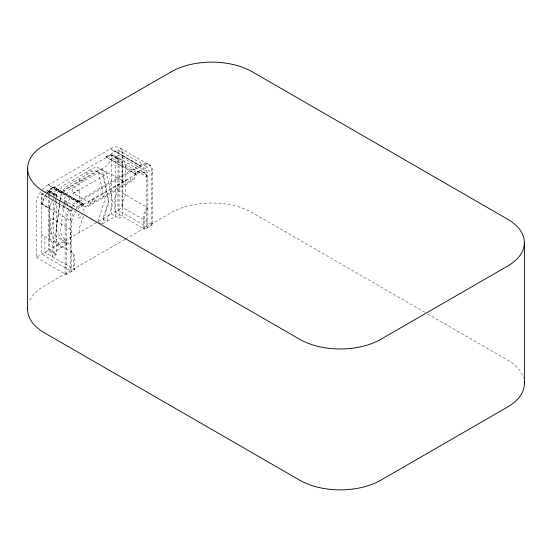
<?xml version="1.0" encoding="UTF-8"?>
<svg xmlns="http://www.w3.org/2000/svg" width="552" height="552" viewBox="0 0 552 552"><rect width="100%" height="100%" fill="white"/><g stroke="black" fill="none" stroke-linecap="round" stroke-linejoin="round"><path stroke-width="0.41" stroke-dasharray="2.76 2.07" d="M60.064 200.562L56.276 230.018L63.08 241.9L67.206 244.281L53.351 252.285L53.351 198.865M60.175 199.72L60.823 194.67L65.115 187.045L94.33 170.175L98.532 172.438L102.658 174.818L108.737 202.881L102.348 223.325M63.977 204.626L60.403 232.399L67.206 244.281M64.08 203.785L64.95 197.05L69.235 189.426L98.456 172.555L102.658 174.818M56 198.078L50.97 234.8L57.298 245.24L61.424 247.627L55.096 237.181L59.892 202.17M56.118 197.223L56.587 193.807L62.148 186.272L96 166.732L102.224 169.685L106.35 172.065L112.836 203.446L106.874 221.38L102.748 218.999L108.716 201.066L102.224 169.685M60.009 201.314L60.713 196.188L66.268 188.66L100.126 169.112L106.35 172.065M43.346 192.958L41.793 193.855L41.793 254.189L71.698 271.453L71.698 221.393L41.938 204.047L44.16 197.554L46.071 194.387M56.787 200.845L56.787 254.265L52.474 256.756L52.474 242.666L49.356 238.878L49.356 208.497L51.688 201.942M50.025 205.979L49.466 208.435L41.938 203.509M70.566 220.731L71.125 218.281A17.015 9.826 -60 0 1 74.665 211.043M71.698 221.393L72.264 218.944A17.015 9.826 -60 0 1 82.048 205.213L83.662 204.212L53.903 186.866L44.05 192.551M97.973 221.759L104.611 200.5L98.532 172.438M62.645 209.084L64.28 204.364M64.556 203.578L65.647 200.431M64.487 208.028L65.578 204.882M65.847 204.095L67.489 199.375M67.185 205.303L69.635 198.223M83.628 216.177L79.778 226.679L79.778 232.268M146.728 207.145L143.617 214.528L143.617 228.618M102.775 223.746L115.609 216.343L115.609 156.885L111.745 158.3L107.461 165.593L60.713 192.579L52.288 187.866L46.913 193.214M146.728 176.757L146.17 174.956A17.015 9.826 -60 0 0 136.385 172.521L132.1 179.821L85.353 206.807L81.054 204.475M46.313 193.842L44.022 197.637L41.793 204.13L49.356 208.497M51.577 202.004L53.979 198.14M46.803 193.248L49.087 190.53L56.649 194.897L55.842 195.857M49.225 194.759L49.225 190.447L56.787 194.815L55.842 195.946L48.279 191.578M56.407 190.247L53.351 192.834L53.351 198.002M110.628 148.909L112.242 147.908A17.015 9.826 -60 0 1 122.026 150.344L122.592 152.145L122.592 207.545L152.49 224.809L152.49 169.409L151.931 167.608A17.015 9.826 -60 0 0 142.147 165.172L140.532 166.173L110.628 148.778L140.532 166.173M106.005 156.913L117.969 149.875L117.969 210.215L147.867 227.479L147.867 177.42L147.308 175.612A17.015 9.826 -60 0 0 137.524 173.183L135.909 174.177L106.005 156.913C108.792 154.933 112.808 154.077 115.747 156.23L145.645 173.494M136.385 172.521L134.771 173.521L146.728 166.483L146.728 226.824M140.532 166.042L78.184 202.163L48.279 184.899L110.628 148.778M48.279 194.138L48.279 190.999L49.087 190.53M49.225 190.447L111.483 154.505L119.046 158.872L119.046 218.323L122.413 216.377L122.413 202.287L125.532 194.904L125.532 164.517C124.973 161.136 121.612 158.79 118.238 159.335L110.676 154.967M117.969 152.683L122.026 150.344L122.026 207.869M48.279 190.999L55.842 195.36L56.649 194.897M118.238 159.335L119.046 158.872M72.678 209.242L70.566 210.457L70.559 270.797M76.19 207.214L82.669 203.474L80.916 204.55A17.015 9.826 -60 0 0 75.086 210.443M83.662 204.212L135.909 174.177M79.729 213.852L78.494 214.569L78.494 218.143L81.586 216.356L81.586 214.928M40.834 191.668A17.015 9.826 -60 0 0 36.88 199.5L36.315 201.956L36.315 257.356L48.279 250.449L55.842 254.817M49.225 195.622L49.225 249.904L97.242 222.18M98.656 221.366L111.483 213.955L119.046 218.323M152.49 224.809L144.755 229.28L144.755 215.19L147.867 207.8L117.969 190.537L114.85 197.927L114.85 212.016L122.592 207.545M125.014 239.361L44.436 285.881A57.477 33.189 0 0 0 28.918 302.282M125.759 238.933L171.092 212.755A57.477 33.189 0 0 1 252.388 212.755L424.743 312.266M36.315 257.356L66.219 274.62L74.817 269.659L74.817 255.569L71.698 251.781L41.793 234.51L44.912 238.305L44.912 252.395L74.817 269.659M48.279 184.899L46.665 185.776A17.015 9.826 -60 0 0 41.71 190.502M83.662 204.337L53.903 186.99L52.288 187.866L86.491 207.462L133.239 180.476L137.524 173.183L111.745 158.3M78.184 202.163L76.569 203.039A17.015 9.826 -60 0 0 72.547 206.655M82.186 205.13L83.807 204.13M114.802 157.355L115.609 157.382M427.724 313.991L507.564 360.083A57.477 33.189 0 0 1 523.6 378.037M120.37 148.226L150.268 165.49M117.969 149.875L147.867 167.139M122.592 155.478L152.49 172.741M117.969 155.015L147.867 172.279M111.483 155.002L119.046 159.369M147.867 177.42L117.969 160.156L117.403 158.348L115.747 156.23M106.005 156.782L135.909 174.046M83.842 180.994L79.723 178.607L79.723 184.561L72.415 188.777L72.415 193.545L79.723 189.322L79.723 203.219L83.925 209.215L83.925 213.058M114.85 212.016L144.755 229.28M83.807 204.261L53.903 186.99M48.279 184.775L78.184 202.039M48.279 191.489L55.842 195.946L55.842 195.36M99.346 222.553L102.092 224.14M41.793 193.855L71.698 211.119L41.938 193.773L41.938 204.047M49.225 249.904L56.787 254.265M47.562 190.523L77.321 207.869M70.559 251.119L73.678 254.914L73.678 269.003M151.351 224.153L151.351 168.753L150.793 166.945A17.015 9.826 -60 0 0 141.008 164.517L75.431 202.377A17.015 9.826 -60 0 0 70.028 207.683M130.424 180.794L130.424 178.213L117.017 185.955L117.017 188.536M122.468 164.524L122.468 183.657M111.483 154.505L111.483 213.955M91.045 169.588L91.045 172.072M87.023 171.913L87.023 174.391M66.219 274.62L66.219 219.22L66.778 216.77A17.015 9.826 -60 0 1 72.07 207.2M65.081 273.964L65.081 218.564L65.64 216.108A17.015 9.826 -60 0 1 69.6 208.27M56.787 194.815L56.787 197.402M48.279 194.994L48.279 250.449M108.806 172.824L73.23 193.366L88.355 202.094L123.931 181.56L108.806 172.824M70.815 229.597L50.342 217.778L50.342 233.199L70.815 245.026L70.815 229.597M89.603 204.578A1.946 1.125 -60 0 0 90.217 201.563A1.946 1.125 -60 0 0 87.92 203.605A1.946 1.125 -60 0 0 89.603 204.578M94.026 201.991A1.946 1.125 -60 0 0 94.64 198.975A1.946 1.125 -60 0 0 92.343 201.018A1.946 1.125 -60 0 0 94.026 201.991"/><path stroke-width="0.83" d="M524.4 242.652L524.4 383.55M27.6 168.45L27.6 309.348M524.338 381.977A57.477 33.189 0 0 1 507.564 407.017L380.908 480.143A57.477 33.189 0 0 1 299.612 480.143L44.436 332.815A57.477 33.189 0 0 1 27.662 307.781M171.092 71.857L44.436 144.983A57.477 33.189 0 0 0 44.436 191.917L299.612 339.245A57.477 33.189 0 0 0 380.908 339.245L507.564 266.119A57.477 33.189 0 0 0 507.564 219.185L252.388 71.857A57.477 33.189 0 0 0 171.092 71.857"/></g></svg>
